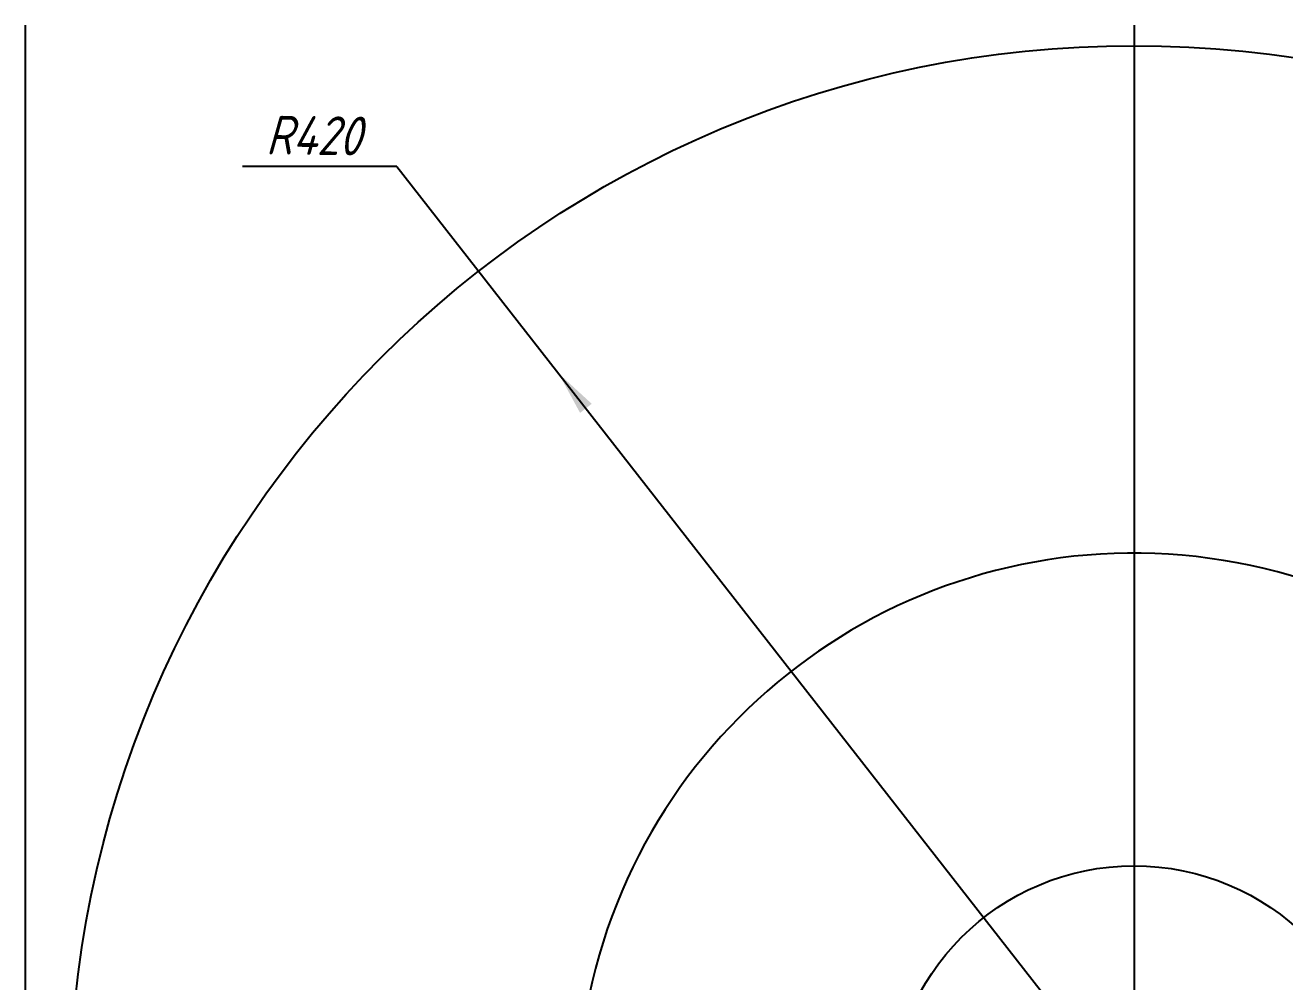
# Model space of a CAD drawing. Extents: x 973 to 2730, y 39 to 1746.
# Drawn here: x 2224.5 to 2338.1, y 1659.9 to 1746.2 of the extents above; entities that cross this region are included whole.
import ezdxf
from ezdxf.enums import TextEntityAlignment as Align

# ---------------------------------------------------------------- set-up
doc = ezdxf.new("R2010")
doc.units = 0
doc.header["$LTSCALE"] = 0.5
doc.header["$MEASUREMENT"] = 0
doc.layers.get('0').update_dxf_attribs({"linetype": 'CONTINUOUS'})
doc.layers.get('DEFPOINTS').update_dxf_attribs({"linetype": 'CONTINUOUS'})
doc.styles.add('ROMANC', font='romanc', dxfattribs={"width": 0.8, "oblique": 15, "height": 3.5})

msp = doc.modelspace()

# ---------------------------------------------------------------- linework, layer by layer
at = {"linetype": 'Continuous'}
for p, q in [((2224.47, 1746.23), (2224.47, 1524.09)), ((2324.47, 1746.23), (2324.47, 1524.09))]:
    msp.add_line(p, q, dxfattribs=at)
msp.add_line((2257.98996, 1733.48142), (2244.06, 1733.48142))
at = {"color": 0, "linetype": 'ByBlock'}
msp.add_line((2257.98996, 1733.48142), (2320.81356, 1653.06063), dxfattribs=at)
for radius in [96, 22]:
    msp.add_circle((2324.47, 1648.38), radius)
msp.add_arc((2324.47, 1648.38), 50.21, 180, 169.5646116)
msp.add_solid([(2274.51093, 1711.24991), (2275.56166, 1712.07073), (2272.57384, 1714.81251)], dxfattribs=at)
at = {"layer": 'DEFPOINTS', "color": 0, "linetype": 'ByBlock'}
msp.add_point((2272.57384, 1714.81251), dxfattribs=at)

# ---------------------------------------------------------------- texts
at = {"color": 0, "linetype": 'ByBlock', "style": 'ROMANC', "oblique": 15, "width": 0.8}
msp.add_text('R420', height=3.5, rotation=359.26394, dxfattribs=at).set_placement((2250.47132, 1736.27873), align=Align.MIDDLE_CENTER)

doc.saveas('drawing.dxf')
